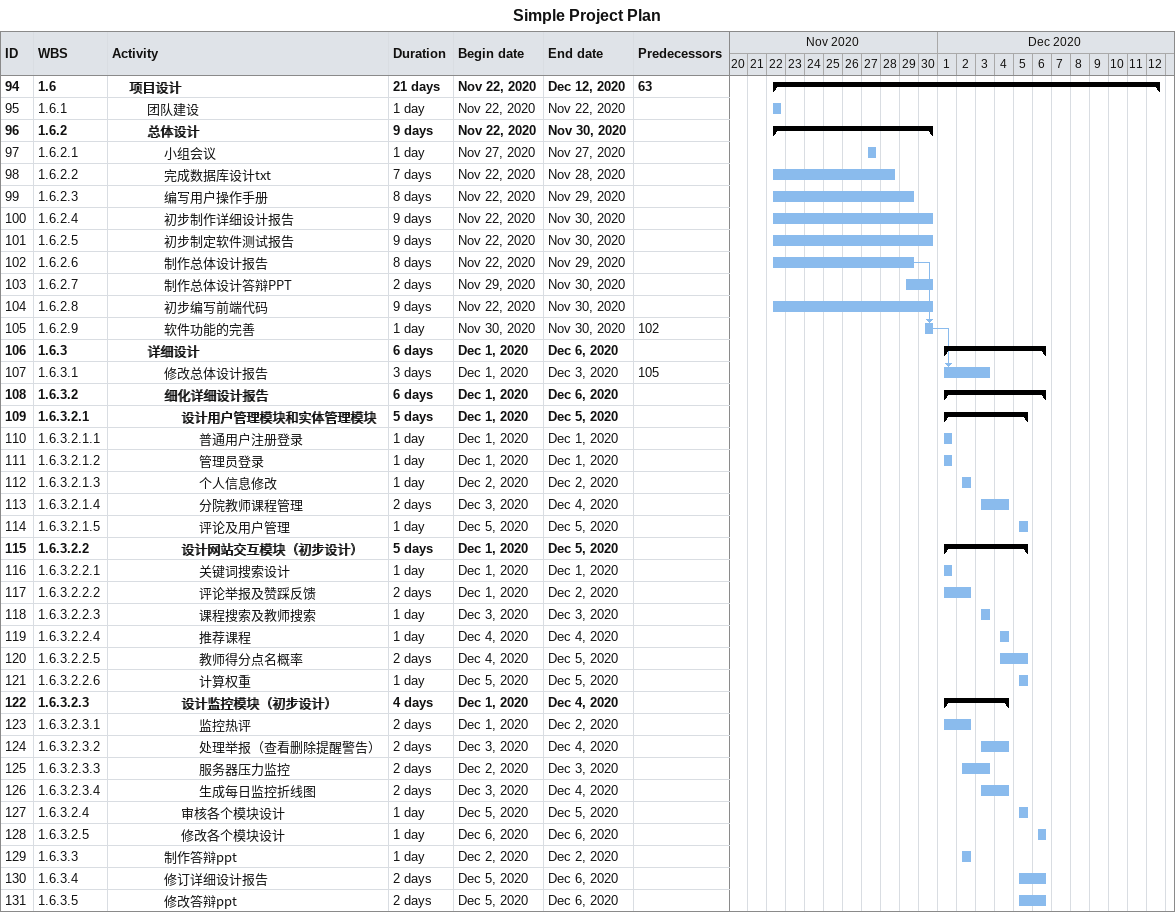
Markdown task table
Simple Project Plan

| ID | WBS | Task | Duration | Start | Finish | Predecessors |
|---|---|---|---|---|---|---|
| 94 | 1.6 | **项目设计** | 21d | 2020-11-22 | 2020-12-12 | 63 |
| 95 | 1.6.1 | 团队建设 | 1d | 2020-11-22 | 2020-11-22 |  |
| 96 | 1.6.2 | **总体设计** | 9d | 2020-11-22 | 2020-11-30 |  |
| 97 | 1.6.2.1 | 小组会议 | 1d | 2020-11-27 | 2020-11-27 |  |
| 98 | 1.6.2.2 | 完成数据库设计txt | 7d | 2020-11-22 | 2020-11-28 |  |
| 99 | 1.6.2.3 | 编写用户操作手册 | 8d | 2020-11-22 | 2020-11-29 |  |
| 100 | 1.6.2.4 | 初步制作详细设计报告 | 9d | 2020-11-22 | 2020-11-30 |  |
| 101 | 1.6.2.5 | 初步制定软件测试报告 | 9d | 2020-11-22 | 2020-11-30 |  |
| 102 | 1.6.2.6 | 制作总体设计报告 | 8d | 2020-11-22 | 2020-11-29 |  |
| 103 | 1.6.2.7 | 制作总体设计答辩PPT | 2d | 2020-11-29 | 2020-11-30 |  |
| 104 | 1.6.2.8 | 初步编写前端代码 | 9d | 2020-11-22 | 2020-11-30 |  |
| 105 | 1.6.2.9 | 软件功能的完善 | 1d | 2020-11-30 | 2020-11-30 | 102 |
| 106 | 1.6.3 | **详细设计** | 6d | 2020-12-01 | 2020-12-06 |  |
| 107 | 1.6.3.1 | 修改总体设计报告 | 3d | 2020-12-01 | 2020-12-03 | 105 |
| 108 | 1.6.3.2 | **细化详细设计报告** | 6d | 2020-12-01 | 2020-12-06 |  |
| 109 | 1.6.3.2.1 | **设计用户管理模块和实体管理模块** | 5d | 2020-12-01 | 2020-12-05 |  |
| 110 | 1.6.3.2.1.1 | 普通用户注册登录 | 1d | 2020-12-01 | 2020-12-01 |  |
| 111 | 1.6.3.2.1.2 | 管理员登录 | 1d | 2020-12-01 | 2020-12-01 |  |
| 112 | 1.6.3.2.1.3 | 个人信息修改 | 1d | 2020-12-02 | 2020-12-02 |  |
| 113 | 1.6.3.2.1.4 | 分院教师课程管理 | 2d | 2020-12-03 | 2020-12-04 |  |
| 114 | 1.6.3.2.1.5 | 评论及用户管理 | 1d | 2020-12-05 | 2020-12-05 |  |
| 115 | 1.6.3.2.2 | **设计网站交互模块（初步设计）** | 5d | 2020-12-01 | 2020-12-05 |  |
| 116 | 1.6.3.2.2.1 | 关键词搜索设计 | 1d | 2020-12-01 | 2020-12-01 |  |
| 117 | 1.6.3.2.2.2 | 评论举报及赞踩反馈 | 2d | 2020-12-01 | 2020-12-02 |  |
| 118 | 1.6.3.2.2.3 | 课程搜索及教师搜索 | 1d | 2020-12-03 | 2020-12-03 |  |
| 119 | 1.6.3.2.2.4 | 推荐课程 | 1d | 2020-12-04 | 2020-12-04 |  |
| 120 | 1.6.3.2.2.5 | 教师得分点名概率 | 2d | 2020-12-04 | 2020-12-05 |  |
| 121 | 1.6.3.2.2.6 | 计算权重 | 1d | 2020-12-05 | 2020-12-05 |  |
| 122 | 1.6.3.2.3 | **设计监控模块（初步设计）** | 4d | 2020-12-01 | 2020-12-04 |  |
| 123 | 1.6.3.2.3.1 | 监控热评 | 2d | 2020-12-01 | 2020-12-02 |  |
| 124 | 1.6.3.2.3.2 | 处理举报（查看删除提醒警告） | 2d | 2020-12-03 | 2020-12-04 |  |
| 125 | 1.6.3.2.3.3 | 服务器压力监控 | 2d | 2020-12-02 | 2020-12-03 |  |
| 126 | 1.6.3.2.3.4 | 生成每日监控折线图 | 2d | 2020-12-03 | 2020-12-04 |  |
| 127 | 1.6.3.2.4 | 审核各个模块设计 | 1d | 2020-12-05 | 2020-12-05 |  |
| 128 | 1.6.3.2.5 | 修改各个模块设计 | 1d | 2020-12-06 | 2020-12-06 |  |
| 129 | 1.6.3.3 | 制作答辩ppt | 1d | 2020-12-02 | 2020-12-02 |  |
| 130 | 1.6.3.4 | 修订详细设计报告 | 2d | 2020-12-05 | 2020-12-06 |  |
| 131 | 1.6.3.5 | 修改答辩ppt | 2d | 2020-12-05 | 2020-12-06 |  |
